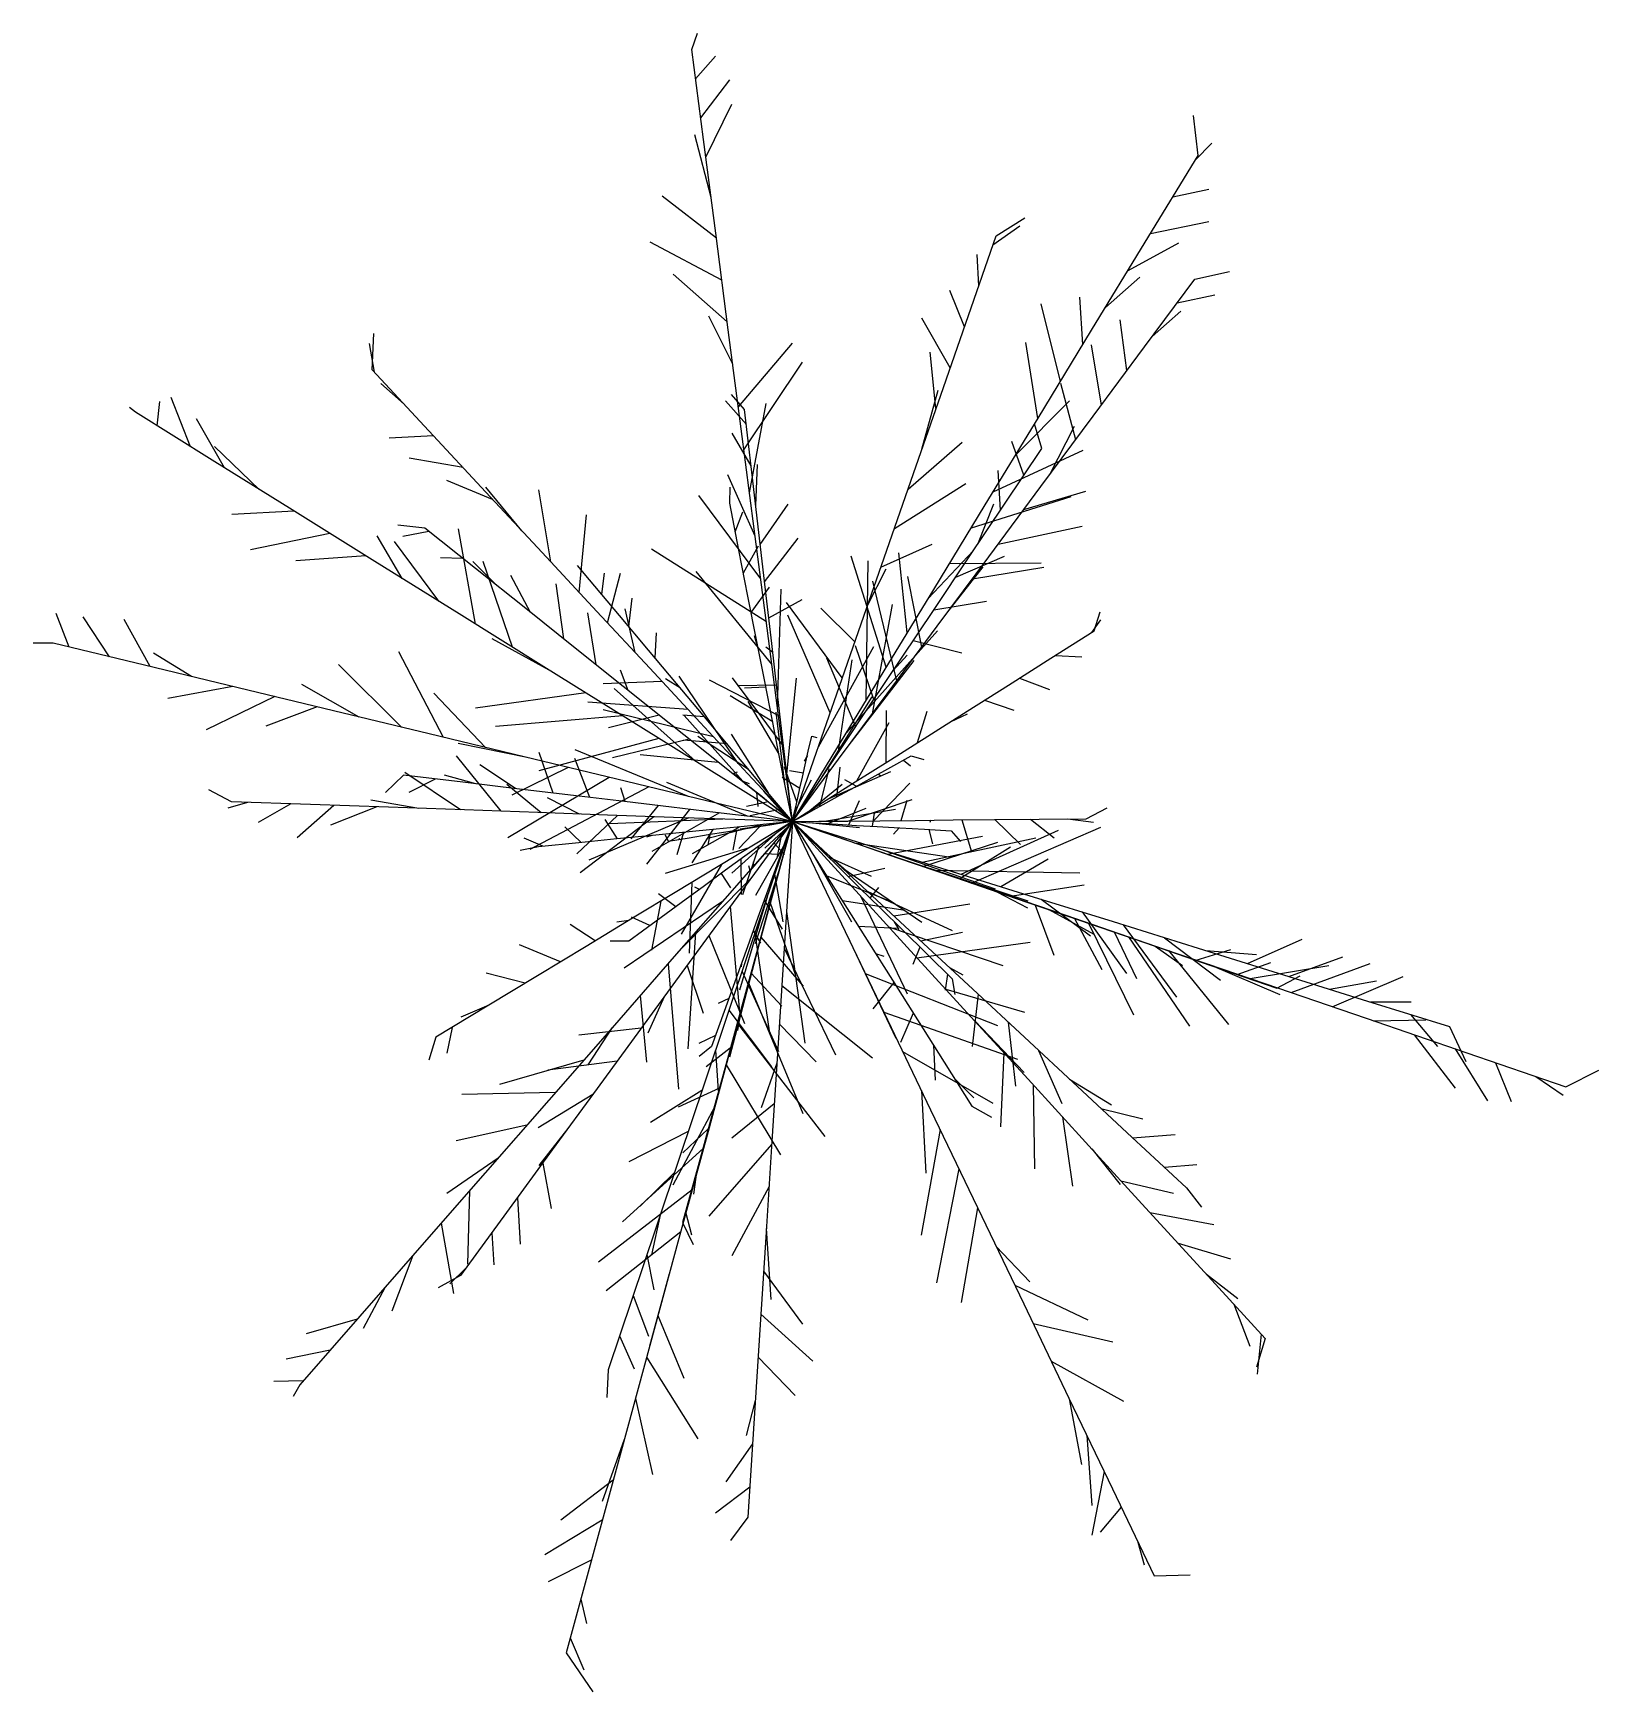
# Model space of a CAD drawing. Extents: x 7.703 to 8.435, y 6.241 to 7.016.
import ezdxf

# ---------------------------------------------------------------- set-up
doc = ezdxf.new("R2010")
doc.units = 0
doc.layers.get('0').update_dxf_attribs({"linetype": 'CONTINUOUS'})
doc.layers.add('ARBOLES', color=64, linetype='CONTINUOUS')

# ---------------------------------------------------------------- blocks, each defined once
blk = doc.blocks.new('*U2')
for p, q in [((-18.52, 142.09, 42.5), (-17.49, 145.11, 35.12)), ((-16.36, 125.56, 50.61), (-18.52, 142.09, 42.5)), ((-17.81, 136.69, 45.15), (-14.12, 140.89, 38.09)), ((-16.88, 129.56, 48.64), (-11.52, 136.55, 45.53)), ((-15.94, 122.29, 51.82), (-11.15, 132.02, 51.83)), ((74.72, 122.62, 82.61), (73.88, 129.94, 78.73)), ((-14.97, 114.84, 54.58), (-17.97, 126.39, 58.65)), ((-14.11, 108.3, 57), (-16.36, 125.56, 50.61)), ((64.97, 106.62, 85.62), (74.72, 122.62, 82.61)), ((74.18, 121.75, 82.77), (77.22, 124.89, 75.77)), ((70.07, 115, 84.04), (76.65, 116.41, 78.14)), ((-13.99, 107.37, 57.24), (-23.96, 115.11, 61.46)), ((37.51, 107.84, 125.83), (42.81, 111.13, 126.8)), ((65.96, 108.26, 85.31), (76.7, 110.47, 84.75)), ((-11.79, 90.48, 61.55), (-14.11, 108.3, 57)), ((32.41, 93.15, 126.49), (37.51, 107.84, 125.83)), ((36.93, 106.14, 125.91), (41.85, 109.63, 129.04)), ((-12.99, 99.68, 59.2), (-26.16, 106.66, 56.37)), ((34.3, 98.59, 126.25), (34.02, 104.4, 132.15)), ((55.1, 90.44, 86.56), (64.97, 106.62, 85.62)), ((61.81, 101.45, 85.92), (71.16, 106.5, 91.54)), ((-11.99, 91.99, 61.16), (-21.95, 100.77, 53.87)), ((74.08, 99.82, 95.19), (80.49, 101.22, 93.62)), ((31.67, 91.05, 126.34), (29.01, 97.74, 131.8)), ((57.66, 94.63, 86.32), (63.95, 100.18, 95.24)), ((64.83, 87.37, 99.6), (74.08, 99.82, 95.19)), ((49.35, 80.99, 85.88), (45.82, 95.32, 86.53)), ((53.5, 87.81, 86.37), (52.95, 96.54, 96.39)), ((70.84, 95.46, 96.73), (77.79, 96.93, 98.11)), ((-10.97, 84.16, 62.44), (-15.4, 93.03, 49.69)), ((29.05, 83.51, 125.78), (23.82, 92.68, 123.59)), ((27.31, 78.5, 125.42), (32.41, 93.15, 126.49)), ((61.59, 83, 100.54), (60.35, 92.33, 104.52)), ((66.26, 89.28, 98.92), (71.49, 93.96, 104.47)), ((-77.37, 83.16, 127.36), (-77.03, 89.83, 127.61)), ((-9.42, 72.28, 64.13), (-11.79, 90.48, 61.55)), ((45.25, 74.26, 85.39), (55.1, 90.44, 86.56)), ((-76.93, 82.69, 127.39), (-77.88, 87.99, 131.48)), ((-9.94, 76.31, 63.56), (0.01, 88.07, 52.34)), ((26.44, 76.01, 124.94), (25.35, 86.4, 119.6)), ((45.19, 74.17, 85.37), (42.96, 88.2, 78.52)), ((56.89, 76.67, 101.89), (55.05, 87.77, 101.04)), ((55.36, 74.61, 102.33), (64.83, 87.37, 99.6)), ((-66.91, 71.91, 128.3), (-77.37, 83.16, 127.36)), ((-8.92, 68.42, 64.25), (1.89, 84.54, 59.78)), ((-71.49, 76.84, 127.88), (-75.78, 80.66, 132.82)), ((23.86, 68.57, 123.5), (26.85, 79.4, 117.03)), ((52.16, 70.28, 102.66), (49.43, 80.66, 96.67)), ((-116.93, 72.83, 50.69), (-116.43, 77.33, 43.89)), ((-110.79, 69, 54.1), (-114.37, 78.03, 52.36)), ((-8.47, 73.06, 174.56), (-12.32, 77.43, 175.09)), ((-8.8, 75.83, 175.44), (-11.22, 78.61, 179.28)), ((-7.88, 60.49, 64.48), (-4.83, 76.93, 74.8)), ((22.28, 64.04, 122.63), (27.31, 78.5, 125.42)), ((41.09, 67.44, 84), (51.05, 77.42, 75.02)), ((-120.96, 75.34, 48.45), (-122.03, 76.2, 40.85)), ((-106.82, 66.53, 56.3), (-120.96, 75.34, 48.45)), ((-104.55, 65.12, 57.24), (-109.69, 74.15, 57.84)), ((-7.46, 64.29, 171.74), (-8.8, 75.83, 175.44)), ((35.52, 58.3, 82.13), (45.25, 74.26, 85.39)), ((45.77, 61.68, 103.3), (55.36, 74.61, 102.33)), ((-66.05, 71, 128.24), (-74.22, 70.59, 131.47)), ((-56.44, 60.66, 127.53), (-66.91, 71.91, 128.3)), ((-7.6, 65.49, 172.13), (-11.09, 71.47, 170.87)), ((-7.03, 53.91, 64.68), (-9.42, 72.28, 64.13)), ((45.9, 68.65, 168.48), (44.57, 73.2, 171.01)), ((47.4, 63.87, 103.14), (51.95, 72.75, 94.86)), ((-98.15, 61.13, 59.91), (-106.37, 69.06, 64.05)), ((21.3, 61.21, 121.74), (31.29, 69.81, 118.39)), ((36.99, 60.71, 82.62), (53.55, 68.37, 78.59)), ((39.06, 58.42, 165.53), (45.9, 68.65, 168.48)), ((42.64, 63.77, 167.07), (40.4, 69.94, 167.07)), ((-92.08, 57.35, 62.44), (-106.82, 66.53, 56.3)), ((-60.61, 65.15, 127.84), (-70.55, 66.88, 127.33)), ((-6.17, 53.2, 166.83), (-7.46, 64.29, 171.74)), ((-6.75, 58.17, 169.03), (-6.43, 65.74, 165.8)), ((38.34, 57.34, 165.07), (37.86, 64.6, 162.62)), ((-55.18, 59.31, 127.23), (-63.61, 62.77, 122.14)), ((-49.81, 53.53, 125.95), (-56.46, 61.53, 120.3)), ((-6.85, 52.56, 64.57), (-11.88, 63.81, 80.93)), ((-11.54, 58.6, 187.84), (-11.43, 61.55, 185.53)), ((17.38, 49.96, 118.19), (22.28, 64.04, 122.63)), ((18.78, 53.97, 119.45), (31.96, 62.21, 120.96)), ((36.18, 48.75, 102.48), (45.77, 61.68, 103.3)), ((-46.09, 49.54, 125.06), (-56.44, 60.66, 127.53)), ((-44.47, 47.79, 124.4), (-46.67, 61.05, 121.58)), ((-5.82, 44.65, 63.91), (-17.19, 60.03, 76.08)), ((-9.83, 49.93, 185.93), (-11.54, 58.6, 187.84)), ((-5.92, 51.01, 165.58), (-0.79, 58.42, 166.16)), ((26.04, 42.74, 76.84), (35.52, 58.3, 82.13)), ((32.44, 48.52, 161.28), (39.06, 58.42, 165.53)), ((32.96, 54.09, 80.7), (51.32, 59.85, 83.96)), ((34.15, 51.08, 162.38), (37.08, 58.5, 159.46)), ((42.64, 57.45, 103.04), (54, 60.82, 95.89)), ((-91.74, 57.14, 62.53), (-103.2, 56.53, 68.83)), ((-76.87, 47.88, 66.72), (-92.08, 57.35, 62.44)), ((-39.22, 42.15, 122.26), (-37.91, 56.45, 122.37)), ((-10.5, 53.32, 186.68), (-9.11, 56.98, 184.55)), ((-85.13, 53.03, 64.39), (-99.76, 49.99, 65.37)), ((-71.83, 44.74, 67.48), (-76.41, 52.61, 53.7)), ((-67.65, 54.01, 154.84), (-72.65, 54.55, 156.48)), ((-66.91, 53.42, 154.85), (-71.72, 52.48, 154.83)), ((-58.35, 46.58, 155), (-67.65, 54.01, 154.84)), ((-58.33, 36.33, 69.1), (-61.46, 53.88, 65.73)), ((-4.64, 35.59, 63.17), (-7.03, 53.91, 64.68)), ((-4.95, 42.67, 160.81), (-6.17, 53.2, 166.83)), ((-5.11, 44.1, 161.63), (1.09, 52.14, 163.39)), ((37.87, 51.04, 102.63), (53.33, 54.35, 101.3)), ((-78.53, 48.91, 66.25), (-91.42, 47.97, 59.18)), ((-65.09, 40.54, 68.48), (-73.27, 51.56, 57.48)), ((-35.99, 38.68, 120.95), (-46.09, 49.54, 125.06)), ((-4.79, 36.75, 63.26), (-25.91, 50.14, 62.03)), ((-8.17, 41.51, 183.07), (-9.83, 49.93, 185.93)), ((-9.01, 45.77, 184.52), (-6.26, 50.78, 184.78)), ((17.3, 28.39, 69.95), (10.84, 48.86, 78.52)), ((12.66, 36.4, 112.18), (17.38, 49.96, 118.19)), ((16.3, 46.85, 116.81), (25.76, 51.07, 128.74)), ((21.15, 34.71, 72.99), (19.63, 49.44, 92.39)), ((25, 41.03, 76.02), (33.34, 49.91, 95.19)), ((-61.36, 38.22, 69.04), (-76.87, 47.88, 66.72)), ((-60.65, 48.42, 154.96), (-64.79, 48.56, 150.68)), ((-54.42, 43.45, 154.51), (-58.85, 47.88, 149.94)), ((-49.09, 39.19, 153.84), (-58.35, 46.58, 155)), ((-51.54, 32.1, 69.23), (-56.93, 47.87, 81.89)), ((-37.33, 44.51, 190.23), (-39.54, 47.15, 188.61)), ((-3.77, 28.94, 61.86), (-17.69, 46.01, 52.79)), ((13.61, 22.34, 66.24), (13.96, 47.99, 67.93)), ((13.87, 39.88, 113.72), (17.24, 46.53, 128.52)), ((26.1, 39.04, 155.8), (32.44, 48.52, 161.28)), ((26.69, 35.97, 99.88), (36.18, 48.75, 102.48)), ((28.44, 38.33, 100.36), (35.11, 46.87, 114.68)), ((28.96, 47.53, 78.47), (45.82, 47.61, 92.06)), ((30.07, 44.97, 159.23), (39.06, 48.84, 156.99)), ((33.15, 44.67, 101.65), (46.29, 46.82, 111.02)), ((-48.21, 38.49, 153.6), (-51.85, 45.29, 149.12)), ((-42.1, 33.61, 151.95), (-43.48, 43.76, 151.63)), ((-31.82, 37.94, 188.45), (-37.33, 44.51, 190.23)), ((-35.08, 41.84, 189.5), (-34.57, 45.71, 188.45)), ((-34.04, 36.58, 119.81), (-31.64, 45.7, 132.65)), ((-7.57, 38.46, 181.65), (-4.2, 43.14, 185.63)), ((-2.76, 21.16, 60.33), (-2.05, 42.76, 46.98)), ((19.22, 25.9, 96.39), (14.79, 44.27, 102.74)), ((23.81, 32.09, 98.54), (21.27, 45.11, 111.87)), ((-30.1, 35.9, 187.58), (-29.51, 41.11, 188.8)), ((-6.58, 33.43, 179.32), (-8.17, 41.51, 183.07)), ((-3.8, 32.76, 153.79), (-4.95, 42.67, 160.81)), ((-4.35, 37.51, 157.16), (1.83, 40.88, 166.04)), ((9.2, 26.45, 106.44), (-1.05, 40.31, 113.6)), ((14.73, 19.84, 93.74), (18.46, 39.94, 85.31)), ((16.9, 27.74, 69.64), (26.04, 42.74, 76.84)), ((26.06, 38.98, 155.76), (35.75, 40.57, 160.74)), ((-133.12, 32.12, 74.17), (-135.55, 38.29, 70.1)), ((-125.7, 30.33, 76.55), (-130.59, 37.71, 73.67)), ((-118.25, 28.53, 78.82), (-123.01, 37.17, 81.95)), ((-45.73, 28.48, 69.34), (-61.36, 38.22, 69.04)), ((-39.99, 31.92, 151.37), (-49.09, 39.19, 153.84)), ((-36.1, 28.82, 149.74), (-37.67, 38.42, 155.91)), ((-26.25, 28.21, 115.27), (-35.99, 38.68, 120.95)), ((-26.46, 31.56, 185.75), (-31.82, 37.94, 188.45)), ((-28.97, 31.14, 116.85), (-30.75, 39.13, 131.92)), ((6.97, 20.03, 102.24), (-0.85, 38.02, 102.07)), ((11.51, 33.08, 110.26), (5.24, 39.25, 126.69)), ((20.1, 30.06, 149.2), (26.1, 39.04, 155.8)), ((55.15, 34.82, 179.91), (56.8, 37.13, 177.16)), ((55.59, 35.09, 179.97), (56.69, 38.58, 178.47)), ((-44.76, 27.88, 69.23), (-55.25, 33.61, 85.38)), ((-25.26, 30.12, 184.91), (-25.04, 34.74, 189.25)), ((-6.19, 31.42, 178.12), (-6.95, 34.18, 185.85)), ((-2.29, 17.55, 59.62), (-4.64, 35.59, 63.17)), ((8.18, 23.5, 104.74), (12.66, 36.4, 112.18)), ((9.94, 16.32, 62.46), (26.71, 35.11, 54.7)), ((17.44, 23.5, 95.55), (26.69, 35.97, 99.88)), ((47.61, 30.06, 178.9), (55.59, 35.09, 179.97)), ((-136.1, 32.84, 73.21), (-139.77, 32.86, 67.08)), ((-119.29, 28.78, 78.61), (-136.1, 32.84, 73.21)), ((-110.62, 26.69, 80.37), (-117.63, 31.02, 87.69)), ((-64.22, 15.5, 82.89), (-72.42, 31.22, 85.06)), ((-31.15, 24.87, 147.66), (-39.99, 31.92, 151.37)), ((-21.32, 25.43, 182.18), (-26.46, 31.56, 185.75)), ((-5.07, 25.77, 174.76), (-6.58, 33.43, 179.32)), ((-3.61, 31.13, 152.41), (-4.88, 32.12, 165.07)), ((-2.73, 23.52, 145.9), (-3.8, 32.76, 153.79)), ((4.79, 13.78, 97.74), (14.97, 32.23, 92.05)), ((15.02, 22.46, 142.35), (11.6, 32.35, 153)), ((18.57, 27.78, 147.15), (21.13, 30.64, 159.35)), ((22.27, 33.31, 151.59), (31.22, 31.06, 160.17)), ((48.42, 30.57, 179.01), (53.27, 30.31, 176.69)), ((-102.01, 24.62, 82.13), (-119.29, 28.78, 78.61)), ((-71.97, 17.37, 83.39), (-83.54, 28.88, 76.81)), ((-30.17, 18.79, 67.58), (-45.73, 28.48, 69.34)), ((-30.2, 24.11, 147.11), (-31.67, 27.87, 158.39)), ((-16.96, 18.23, 108.14), (-26.25, 28.21, 115.27)), ((11.67, 17.46, 137.08), (6.35, 30.08, 144.57)), ((8.2, 13.46, 60.67), (16.9, 27.74, 69.64)), ((8.43, 12.61, 131.61), (10.99, 29.74, 130.33)), ((10.3, 13.88, 90.78), (22.42, 29.62, 79.2)), ((14.47, 21.65, 141.61), (20.1, 30.06, 149.2)), ((39.79, 25.12, 176.81), (47.61, 30.06, 178.9)), ((-102.99, 24.85, 81.93), (-114.97, 22.66, 85.51)), ((-84.46, 20.38, 83.7), (-102.01, 24.62, 82.13)), ((-79.75, 19.24, 83.58), (-90.31, 25.23, 72.26)), ((-24.02, 25.81, 113.55), (-34.85, 25.37, 127.84)), ((-17.92, 11.16, 64.57), (-32.78, 24.51, 48.08)), ((-22.67, 18.1, 142.77), (-31.15, 24.87, 147.66)), ((-20.6, 24.57, 181.54), (-23.38, 26.28, 188.22)), ((-16.44, 19.6, 177.82), (-21.32, 25.43, 182.18)), ((-9.95, 10.69, 101.39), (-20.84, 26.77, 96.35)), ((-2.25, 19.36, 141.68), (-15.28, 26.01, 145.93)), ((-1.61, 13.86, 135.91), (-11.01, 26.45, 137.79)), ((-2.91, 25.08, 147.23), (-10.13, 24.99, 158.12)), ((-4.87, 24.71, 173.98), (-8.79, 24.54, 182.75)), ((-3.66, 18.57, 169.47), (-5.07, 25.77, 174.76)), ((-1.01, 8.72, 129.81), (0.74, 26.42, 133.36)), ((32.2, 20.33, 173.72), (39.79, 25.12, 176.81)), ((41.81, 26.4, 177.35), (47.37, 24.31, 179.25)), ((-95.26, 22.99, 82.73), (-107.94, 16.89, 81.72)), ((-56.52, 13.64, 81.81), (-66.01, 23.66, 96.57)), ((-38, 23.67, 68.47), (-58.34, 20.87, 79.28)), ((-19.19, 20.62, 109.85), (-37.63, 22, 116.2)), ((-3.62, 18.36, 169.28), (-11.43, 23.17, 174.75)), ((-2.45, 12.43, 164.04), (-8.16, 22.08, 164.76)), ((-1.74, 14.99, 137.25), (-2.73, 23.52, 145.9)), ((3.95, 11.34, 95.99), (8.18, 23.5, 104.74)), ((5.38, 8.05, 125.79), (14.69, 22.98, 128.28)), ((8.51, 11.47, 89.59), (17.44, 23.5, 95.55)), ((9.24, 13.82, 133.15), (14.47, 21.65, 141.61)), ((35.35, 22.32, 175), (40.8, 20.49, 179.75)), ((-87.51, 21.12, 83.43), (-96.95, 17.55, 71.93)), ((-66.85, 16.13, 83.26), (-84.46, 20.38, 83.7)), ((-31.24, 19.46, 67.7), (-54.68, 17.48, 68.44)), ((-14.5, 15.59, 105.77), (-34.81, 20.55, 106.19)), ((-24.5, 19.56, 143.83), (-33.87, 17.27, 152.32)), ((-14.86, 9.26, 63.81), (-30.17, 18.79, 67.58)), ((-16.16, 19.28, 177.51), (-20.14, 19.58, 185.19)), ((-8.56, 6.83, 131.26), (-19.91, 19.54, 127.62)), ((-11.85, 14.13, 172.74), (-16.44, 19.6, 177.82)), ((-2.34, 11.87, 163.54), (-3.66, 18.57, 169.47)), ((-1.36, 6.92, 158.35), (-2.96, 20.11, 159.99)), ((17.3, 10.92, 164.21), (17.31, 20.42, 169.4)), ((23.06, 14.56, 168.39), (24.82, 20.29, 176.4)), ((24.93, 15.74, 169.7), (32.2, 20.33, 173.72)), ((29.09, 18.37, 172), (32.22, 19.83, 180.42)), ((-49.4, 11.92, 80.81), (-66.85, 16.13, 83.26)), ((-24.57, 15.3, 66.21), (-46.67, 9.34, 58.39)), ((-14.61, 11.67, 136.81), (-22.67, 18.1, 142.77)), ((-8.06, 9.61, 167.69), (-17.41, 15.64, 169.18)), ((-8.19, 8.81, 99.7), (-16.96, 18.23, 108.14)), ((-4.42, 5.27, 162.05), (-11.18, 16.07, 162.65)), ((0, 0, 54.11), (-2.29, 17.55, 59.62)), ((2.94, 12.93, 220.52), (3.58, 15.71, 225.59)), ((3.58, 15.71, 225.59), (4.48, 15.5, 227.75)), ((11.85, 7.48, 159.47), (17.83, 18.23, 160.04)), ((18.04, 11.39, 164.85), (24.93, 15.74, 169.7)), ((-48.82, 11.78, 80.66), (-61.55, 14.39, 96.79)), ((-44.03, 5.24, 168.38), (-46.62, 12.73, 173.03)), ((-19.1, 4.61, 71.38), (-40, 13.18, 64.15)), ((-18.99, 15.16, 140.05), (-33.13, 11.73, 143.22)), ((-13.64, 10.89, 135.92), (-28.01, 12.26, 138.44)), ((-11.97, 14.28, 172.88), (-20.04, 14.96, 179.03)), ((-7.58, 9.03, 167.05), (-11.85, 14.13, 172.74)), ((-0.83, 7.15, 127.95), (-1.74, 14.99, 137.25)), ((0, 0, 50.11), (8.2, 13.46, 60.67)), ((2.37, 10.43, 215.29), (2.94, 12.93, 220.52)), ((4.42, 6.61, 123.95), (9.24, 13.82, 133.15)), ((-53.63, 1.89, 130.7), (-61.84, 12.08, 134.71)), ((-50.99, 6.07, 172.23), (-57.52, 10.43, 171.7)), ((-41.28, 9.96, 78.71), (-51.66, 4.86, 97.24)), ((-32.32, 7.8, 76.4), (-49.4, 11.92, 80.81)), ((-37.3, 4.44, 164.15), (-40.06, 11.61, 171.23)), ((0, 0, 58.11), (-14.86, 9.26, 63.81)), ((-7.05, 5.63, 129.88), (-14.61, 11.67, 136.81)), ((-1.12, 5.68, 157.06), (-2.34, 11.87, 163.54)), ((0.83, 3.66, 196.61), (-1.44, 9.99, 199.37)), ((2.03, 8.9, 211.67), (-0.52, 9.32, 215.6)), ((0, 0, 82.11), (8.51, 11.47, 89.59)), ((0, 0, 86.11), (3.95, 11.34, 95.99)), ((1.86, 8.18, 209.95), (2.37, 10.43, 215.29)), ((2.77, 12.17, 218.93), (2.2, 11.13, 222.5)), ((5.03, 2.78, 192.47), (6.78, 9.71, 195.76)), ((6.76, 4.27, 154.21), (18.11, 9.24, 151.41)), ((8.18, 4.51, 199.61), (8.8, 10.03, 202.44)), ((11.57, 7.31, 159.23), (18.04, 11.39, 164.85)), ((14.72, 8.12, 211.33), (18.14, 10.01, 216.18)), ((18.14, 10.01, 216.18), (21.88, 12.07, 220.73)), ((20.45, 11.29, 219), (21.76, 10.28, 221.68)), ((21.88, 12.07, 220.73), (24.22, 11.43, 221.75)), ((-71.57, 8.52, 179.94), (-74.9, 5.36, 180.45)), ((-60.68, 7.22, 176.49), (-71.57, 8.52, 179.94)), ((-61.08, 2.15, 133.59), (-71.36, 9, 131.34)), ((-65.75, 7.82, 178.1), (-70.59, 5.37, 177.4)), ((-58.27, 6.93, 175.43), (-64.03, 8.52, 172.09)), ((-50.22, 5.98, 171.89), (-60.68, 7.22, 176.49)), ((-46.23, 1.63, 127.66), (-52.57, 6.82, 139.19)), ((-33.74, 8.14, 76.77), (-52.39, -3, 82.48)), ((-26.4, 6.37, 74.15), (-48.34, -5.14, 69.38)), ((-15.8, 3.81, 70.12), (-32.32, 7.8, 76.4)), ((-30.8, 3.67, 159.55), (-31.55, 6.18, 170.15)), ((-8.24, 0.98, 137.12), (-23.11, 7.17, 135.84)), ((-10.88, 8.84, 227), (-10.11, 9.14, 229.15)), ((-8.95, 7.27, 222.18), (-10.88, 8.84, 227)), ((-9.14, 7.43, 222.66), (-7.98, 6.98, 225.57)), ((-7.21, 5.86, 217.24), (-8.95, 7.27, 222.18)), ((0, 0, 90.11), (-8.19, 8.81, 99.7)), ((-3.63, 4.32, 160.81), (-7.58, 9.03, 167.05)), ((1.38, 6.06, 204.22), (-1.86, 8.11, 208.33)), ((0, 0, 118.11), (-0.83, 7.15, 127.95)), ((0, 0, 114.11), (4.42, 6.61, 123.95)), ((0.36, 1.58, 188.9), (3.55, 7.67, 194.29)), ((0.99, 4.35, 198.99), (1.4, 6.16, 204.51)), ((1.4, 6.16, 204.51), (1.86, 8.18, 209.95)), ((2.26, 1.25, 185.12), (9.17, 6.89, 187.53)), ((5.55, 3.51, 152.95), (11.57, 7.31, 159.23)), ((8.77, 4.84, 200.89), (11.6, 6.4, 206.22)), ((11.76, 6.49, 206.48), (9.65, 7.67, 211.02)), ((11.6, 6.4, 206.22), (14.72, 8.12, 211.33)), ((14.94, 0.15, 165.72), (21.65, 7.09, 171.44)), ((15.87, 8.75, 212.96), (16.28, 8.39, 217.23)), ((-103.24, 3.64, 140.44), (-107.42, 5.87, 144.61)), ((-100.33, 3.53, 140.29), (-103.92, 2.48, 145.84)), ((-88.72, 3.13, 139.69), (-103.24, 3.64, 140.44)), ((-92.35, 3.25, 139.87), (-98.35, -0.18, 144.3)), ((-74.38, 2.62, 137.32), (-88.72, 3.13, 139.69)), ((-68.77, 2.42, 135.75), (-77.6, 3.96, 129.09)), ((-40.28, 4.79, 166.25), (-50.22, 5.98, 171.89)), ((-39.16, 1.38, 123.94), (-45.09, 4.36, 138.13)), ((-30.93, 3.68, 159.66), (-40.28, 4.79, 166.25)), ((-22.22, 2.64, 152.25), (-30.93, 3.68, 159.66)), ((0, 0, 62.11), (-15.8, 3.81, 70.12)), ((-4.46, 3.63, 207.85), (-8.45, 2.78, 211.78)), ((-5.65, 4.59, 212.2), (-7.21, 5.86, 217.24)), ((0, 0, 122.11), (-7.05, 5.63, 129.88)), ((-6.63, 5.39, 215.35), (-6.33, 2.79, 218.77)), ((-4.26, 3.46, 207.09), (-5.65, 4.59, 212.2)), ((-1.09, 0.88, 192.46), (-5.32, 5.58, 196.7)), ((-3, 2.44, 201.91), (-4.26, 3.46, 207.09)), ((0, 0, 154.11), (-3.63, 4.32, 160.81)), ((0, 0, 150.11), (-1.12, 5.68, 157.06)), ((0, 0, 146.11), (5.55, 3.51, 152.95)), ((0.62, 2.73, 193.41), (0.99, 4.35, 198.99)), ((3.92, 2.16, 189.73), (6.22, 3.43, 195.38)), ((6.22, 3.43, 195.38), (8.77, 4.84, 200.89)), ((10.22, 0.1, 159.27), (22.04, 4.06, 161.82)), ((10.41, -0.61, 195.74), (12.35, 3.89, 200.52)), ((20.01, 0.2, 171.91), (21.11, 3.92, 181.37)), ((-84.41, 2.97, 138.98), (-91.19, -2.99, 138.91)), ((-76.53, 2.7, 137.68), (-85.03, -0.68, 134.42)), ((-60.38, 2.13, 133.4), (-74.38, 2.62, 137.32)), ((-46.88, 1.65, 128), (-60.38, 2.13, 133.4)), ((-34.01, 1.2, 121.24), (-46.88, 1.65, 128)), ((-32.19, 1.13, 120.04), (-39.7, -5.94, 134.24)), ((-25.51, 0.9, 115.64), (-39.09, -9.44, 121.48)), ((-19.03, 0.67, 110.96), (-37.49, -7.11, 114.24)), ((-32.17, -3.19, 195.77), (-34.47, 0.39, 199.77)), ((-21.87, 0.77, 113.24), (-34.01, 1.2, 121.24)), ((-12.79, 0.45, 105.97), (-33.58, -0.4, 99.77)), ((-24.73, 2.94, 154.39), (-29.76, -3.19, 163.7)), ((-18.93, 2.25, 148.93), (-26.88, -7.83, 155.35)), ((-13.39, 1.59, 143.2), (-25.9, -5.5, 144.88)), ((-14.16, 1.68, 144.11), (-22.22, 2.64, 152.25)), ((-10.52, 0.37, 104.15), (-21.87, 0.77, 113.24)), ((-6.76, 0.8, 135.37), (-14.16, 1.68, 144.11)), ((0, 0, 66.11), (-10.65, -12.17, 73.54)), ((0, 0, 94.11), (-10.52, 0.37, 104.15)), ((-2.64, 2.15, 200.21), (-7.79, 1.04, 203.72)), ((0, 0, 126.11), (-6.76, 0.8, 135.37)), ((0, 0, 130.11), (-6.54, -3.96, 138.16)), ((0, 0, 98.11), (-6.3, -8.62, 107.73)), ((0, 0, 38.11), (-5.02, -18.43, 45.44)), ((0, 0, 158.11), (-4.23, -0.42, 165.31)), ((0, 0, 102.11), (-3.8, -11.3, 109.3)), ((-1.89, 1.53, 196.68), (-3, 2.44, 201.91)), ((0, 0, 162.11), (-2.61, -1.91, 169.39)), ((0, 0, 134.11), (-2.04, -7.45, 141.78)), ((0, 0, 190.11), (-1.97, -0.31, 194.79)), ((-0.89, 0.72, 191.41), (-1.89, 1.53, 196.68)), ((0, 0, 166.11), (-1.37, -3.82, 172.29)), ((0, 0, 186.11), (-0.89, 0.72, 191.41)), ((0, 0, 70.11), (-0.88, -13.65, 80.67)), ((0, 0, 190.53), (-0.63, -0.73, 195.5)), ((0, 0, 182.11), (0.29, 1.29, 187.78)), ((0, 0, 178.11), (1.85, 1.02, 183.97)), ((0, 0, 142.11), (4.85, 0.05, 150.83)), ((0, 0), (0, 0, 190.53)), ((0, 0, 42.11), (8.31, -17.32, 47.55)), ((0, 0, 46.11), (15.94, -5.46, 56.32)), ((0, 0, 74.11), (10.37, -11.33, 80.51)), ((0, 0, 78.11), (13.88, -4.33, 85.78)), ((0, 0, 106.11), (7.49, -6.96, 115.32)), ((0, 0, 110.11), (9.34, -3.21, 118.41)), ((0, 0, 138.11), (3.06, -4.85, 146.75)), ((0, 0, 170.11), (2.67, -2.63, 176.31)), ((0, 0, 174.11), (2.51, -0.15, 180.33)), ((0.29, 1.29, 187.78), (0.62, 2.73, 193.41)), ((1.85, 1.02, 183.97), (3.92, 2.16, 189.73)), ((4.85, 0.05, 150.83), (10.21, 0.1, 159.26)), ((5.92, 0.06, 152.52), (18.98, 2.29, 157.29)), ((6.51, -0.38, 188.76), (13.59, 2.49, 192.74)), ((10.21, 0.1, 159.26), (16.11, 0.16, 167.31)), ((14.78, -0.87, 202.43), (15.12, 1.55, 208.18)), ((16.11, 0.16, 167.31), (22.58, 0.22, 174.92)), ((22.58, 0.22, 174.92), (29.62, 0.29, 182)), ((25.43, 0.25, 177.79), (25.31, -0.18, 186.75)), ((29.62, 0.29, 182), (37.24, 0.37, 188.46)), ((31.19, 0.31, 183.33), (32.98, -5.57, 188.64)), ((37.24, 0.37, 188.46), (45.41, 0.45, 194.19)), ((37.29, 0.37, 188.5), (42.01, -4.25, 190.12)), ((43.84, 0.43, 193.09), (48.21, -3.01, 193.4)), ((45.41, 0.45, 194.19), (54.1, 0.53, 199.11)), ((50.7, 0.5, 197.19), (55.43, -0.11, 196.3)), ((54.1, 0.53, 199.11), (57.95, 2.53, 199.41)), ((-45.94, -4.56, 203.76), (-49.36, -3.03, 203.89)), ((-38.87, -3.86, 200.09), (-41.87, -0.96, 202.21)), ((-25.73, -2.55, 190.72), (-32.29, -3.21, 195.86)), ((-25.89, -2.57, 190.84), (-26.83, -2.85, 197.87)), ((-19.64, -1.95, 185.01), (-25.73, -2.55, 190.72)), ((-22.82, -3.65, 223.12), (-23.37, -2.53, 224.97)), ((-19, -3.04, 219.8), (-22.82, -3.65, 223.12)), ((-20.06, -1.99, 185.4), (-21.24, -6.15, 192.36)), ((-20.84, -3.33, 221.39), (-20.77, -3.03, 223.84)), ((-14.03, -1.39, 178.83), (-19.64, -1.95, 185.01)), ((-15.47, -2.47, 216.17), (-19, -3.04, 219.8)), ((-14.66, -1.46, 179.52), (-18.48, -7.62, 185.97)), ((-9.7, -0.96, 173.27), (-18.43, -5.96, 173.95)), ((-5.17, -0.51, 166.7), (-15.8, -3.21, 167.21)), ((-15.18, -2.43, 215.82), (-15.57, -4.31, 219.18)), ((-12.23, -1.96, 212.28), (-15.47, -2.47, 216.17)), ((-8.9, -0.88, 172.24), (-14.03, -1.39, 178.83)), ((-9.27, -1.48, 208.15), (-12.23, -1.96, 212.28)), ((-3.19, -2.33, 170.82), (-11.15, -9.5, 175.43)), ((-10.28, -1.64, 209.56), (-10.95, -5.24, 212.79)), ((-6.03, -0.96, 202.82), (-9.86, -4.94, 204.13)), ((-2.4, -0.38, 195.71), (-9.63, -1.43, 197.68)), ((-6.58, -1.05, 203.85), (-9.27, -1.48, 208.15)), ((-4.23, -0.42, 165.31), (-8.9, -0.88, 172.24)), ((-4.16, -0.66, 199.38), (-6.58, -1.05, 203.85)), ((-2.61, -1.91, 169.39), (-5.51, -4.03, 176.51)), ((-0.78, -0.9, 196.49), (-5.09, -4.92, 200.4)), ((-1.97, -0.31, 194.79), (-4.16, -0.66, 199.38)), ((-2.14, -2.48, 205.36), (-3.04, -3.51, 210.24)), ((-1.97, -2.27, 204.28), (-2.88, -6.76, 208.37)), ((-1.34, -1.55, 200.44), (-2.14, -2.48, 205.36)), ((-0.63, -0.73, 195.5), (-1.34, -1.55, 200.44)), ((2.51, -0.15, 180.33), (5.3, -0.31, 186.43)), ((2.67, -2.63, 176.31), (5.62, -5.53, 182.27)), ((3.07, -0.18, 181.55), (12.36, -1.1, 184.69)), ((5.3, -0.31, 186.43), (8.4, -0.49, 192.38)), ((8.4, -0.49, 192.38), (11.83, -0.7, 198.14)), ((11.83, -0.7, 198.14), (15.62, -0.92, 203.67)), ((15.62, -0.92, 203.67), (19.78, -1.16, 208.93)), ((17.56, -6.03, 124.45), (35, -2.71, 120.83)), ((19.65, -1.15, 208.76), (18.64, -2.34, 213.21)), ((19.78, -1.16, 208.93), (24.33, -1.43, 213.86)), ((23.88, -7.45, 90), (44.8, -2.97, 83.28)), ((24.33, -1.43, 213.86), (29.26, -1.72, 218.4)), ((25.12, -1.48, 214.59), (25.83, -4.11, 217.04)), ((29.26, -1.72, 218.4), (30.97, -3.68, 219.19)), ((31.06, -9.69, 92.7), (49.01, -1.56, 96.38)), ((32.97, -11.31, 64.87), (56.78, -1.06, 67.56)), ((-46.73, -4.64, 204.16), (-50.14, -5.34, 203.18)), ((-39.31, -3.9, 200.37), (-46.73, -4.64, 204.16)), ((-32.29, -3.21, 195.86), (-39.31, -3.9, 200.37)), ((-7.96, -4.82, 139.64), (-23.44, -9.55, 137.73)), ((-6.54, -3.96, 138.16), (-13.64, -8.25, 145.55)), ((-6.17, -4.51, 177.92), (-9.18, -13.48, 181.4)), ((-5.51, -4.03, 176.51), (-8.73, -6.38, 183.42)), ((-1.67, -4.66, 173.46), (-6.78, -13.6, 175.01)), ((-5.15, -5.96, 219.83), (-6.4, -7.4, 224.52)), ((-4.04, -4.67, 215.06), (-5.15, -5.96, 219.83)), ((-5.08, -5.88, 219.54), (-2.59, -6, 222.38)), ((-3.04, -3.51, 210.24), (-4.04, -4.67, 215.06)), ((-3.39, -3.93, 211.97), (-1.42, -6.07, 215.66)), ((-1.37, -3.82, 172.29), (-2.88, -8.03, 178.18)), ((3.06, -4.85, 146.75), (6.42, -10.18, 154.98)), ((3.26, -3.21, 177.5), (9.99, -9.07, 180.5)), ((3.73, -5.91, 148.4), (10.86, -18.48, 148.5)), ((5.62, -5.53, 182.27), (8.86, -8.72, 187.93)), ((9.34, -3.21, 118.41), (19.37, -6.65, 125.78)), ((11.35, -3.9, 119.88), (29.22, -6.58, 117.9)), ((13.88, -4.33, 85.78), (28.45, -8.87, 91.92)), ((15.94, -5.46, 56.32), (32.76, -11.23, 64.79)), ((16.8, -5.24, 87.01), (37.32, -12.41, 80.5)), ((24.05, -8.26, 128.55), (37.8, -3.81, 133)), ((30.68, -10.54, 132.39), (40.15, -4.67, 142.88)), ((-13.64, -8.25, 145.55), (-21.26, -12.86, 152.17)), ((-13.07, -7.91, 144.96), (-20.47, -20.71, 148.38)), ((-12.28, -8.97, 190.07), (-16.18, -11.83, 196.4)), ((-6.3, -8.62, 107.73), (-13.08, -17.9, 116.36)), ((-8.73, -6.38, 183.42), (-12.28, -8.97, 190.07)), ((-9.46, -6.91, 184.79), (-9.44, -13.45, 189.92)), ((-7.79, -9.01, 229.12), (-8.02, -8.18, 231)), ((-6.4, -7.4, 224.52), (-7.79, -9.01, 229.12)), ((-7.12, -8.23, 226.91), (-7.13, -7.4, 229.31)), ((-2.48, -9.06, 143.18), (-6.86, -22.53, 142.94)), ((-2.88, -8.03, 178.18), (-4.54, -12.63, 183.73)), ((-2.04, -7.45, 141.78), (-4.25, -15.51, 148.78)), ((6.6, -6.5, 183.98), (14.51, -10.08, 183.92)), ((7.49, -6.96, 115.32), (15.54, -14.44, 123.6)), ((8.86, -8.72, 187.93), (12.39, -12.19, 193.22)), ((9.1, -8.45, 116.98), (23.81, -18.51, 112.29)), ((10.29, -10.13, 190.08), (17.01, -8.57, 193.08)), ((19.3, -6.62, 58.01), (43.33, -14.57, 51.11)), ((19.37, -6.65, 125.78), (30.02, -10.31, 132.08)), ((26.13, -8.96, 61.46), (52.93, -9.44, 55.72)), ((28.45, -8.87, 91.92), (43.56, -13.59, 96.4)), ((38.41, -11.98, 94.87), (47.07, -6.84, 111.51)), ((-10.65, -12.17, 73.54), (-21.75, -24.86, 79.23)), ((-7.66, -10.48, 109.45), (-21.17, -24.12, 103.8)), ((-16.18, -11.83, 196.4), (-20.46, -14.95, 202.37)), ((-18.52, -11.21, 149.79), (-19, -24.25, 153.71)), ((-17.1, -12.49, 197.68), (-17.93, -12.09, 203.99)), ((-13.1, -9.57, 191.4), (-11.39, -12.21, 198.44)), ((-3.8, -11.3, 109.3), (-7.81, -23.24, 115.26)), ((-3.35, -9.32, 179.74), (-1.77, -18.47, 181.04)), ((6.32, -10.02, 154.75), (17.87, -14.57, 156.6)), ((6.42, -10.18, 154.98), (10.1, -16.01, 162.73)), ((10.37, -11.33, 80.51), (21.13, -23.1, 85.24)), ((12.39, -12.19, 193.22), (16.22, -15.96, 198.09)), ((14.34, -14.11, 195.7), (15.94, -12.14, 201.72)), ((30.02, -10.31, 132.08), (41.22, -14.16, 137.21)), ((32.76, -11.23, 64.79), (50.33, -17.26, 71.36)), ((40.11, -13.75, 67.54), (53.7, -11.62, 85.8)), ((-12.87, -14.71, 74.68), (-30.95, -26.96, 62.76)), ((-21.26, -12.86, 152.17), (-29.4, -17.78, 157.91)), ((-24.2, -14.64, 154.24), (-25.93, -23.69, 162.25)), ((-20.46, -14.95, 202.37), (-25.1, -18.34, 207.89)), ((-21.46, -15.69, 203.57), (-24.62, -13.29, 207.57)), ((-4.6, -13.69, 110.49), (-9.71, -31.02, 105.86)), ((-4.54, -12.63, 183.73), (-6.33, -17.63, 188.87)), ((-5.19, -14.45, 185.6), (-1.85, -19.82, 191.16)), ((-4.1, -14.98, 148.32), (0.49, -28.07, 150.78)), ((-0.88, -13.65, 80.67), (-1.81, -28.23, 89.9)), ((9.15, -14.51, 160.74), (20.76, -16.28, 165.75)), ((12.52, -13.69, 81.45), (21.11, -31.71, 67.7)), ((13.78, -12.8, 121.79), (29.43, -20.08, 123.04)), ((15.54, -14.44, 123.6), (24.14, -22.43, 130.8)), ((18.66, -17.34, 126.21), (32.66, -15.15, 134.92)), ((37.63, -12.93, 135.57), (43.3, -15.86, 147.92)), ((41.22, -14.16, 137.21), (52.87, -18.17, 141.05)), ((43.56, -13.59, 96.4), (59.05, -18.42, 99.11)), ((45.82, -14.29, 96.79), (54.86, -21.04, 111.7)), ((-29.4, -17.78, 157.91), (-37.98, -22.98, 162.67)), ((-30.1, -18.21, 158.3), (-32.3, -18.49, 168.5)), ((-26.21, -19.15, 208.99), (-29.6, -17.61, 210.83)), ((-13.08, -17.9, 116.36), (-20.32, -27.79, 123.87)), ((-11.43, -15.64, 114.26), (-9.72, -35.08, 117.53)), ((-6.33, -17.63, 188.87), (-8.27, -23.03, 193.54)), ((-4.25, -15.51, 148.78), (-6.62, -24.15, 154.97)), ((-1.06, -16.57, 82.52), (2.29, -40.8, 78.39)), ((8.31, -17.32, 47.55), (16.83, -35.07, 50.86)), ((10.1, -16.01, 162.73), (14.09, -22.34, 169.9)), ((16.22, -15.96, 198.09), (20.35, -20.02, 202.46)), ((44.7, -15.36, 138.36), (48.13, -24.6, 147.05)), ((47.24, -16.2, 70.2), (55.53, -20.74, 90.26)), ((50.33, -17.26, 71.36), (68.47, -23.48, 75.87)), ((51.93, -17.84, 140.74), (57, -27.21, 142.34)), ((52.87, -18.17, 141.05), (64.85, -22.29, 143.52)), ((53.35, -16.64, 98.11), (61.54, -27.96, 106.91)), ((-36.28, -21.95, 161.73), (-40.93, -18.95, 169.28)), ((-25.1, -18.34, 207.89), (-30.11, -22, 212.89)), ((-17.86, -20.41, 77.23), (-19.25, -41.82, 69.74)), ((-15.35, -20.99, 118.71), (-8.81, -37.16, 125.58)), ((-5.02, -18.43, 45.44), (-10.21, -37.52, 50.68)), ((-7.19, -20.04, 190.95), (-5.85, -22.4, 197.05)), ((-6.91, -20.54, 113.91), (-4.23, -38.95, 108.84)), ((-5.83, -21.29, 152.92), (1.98, -30.31, 158.49)), ((10.01, -20.87, 48.22), (19.06, -39.88, 31.18)), ((12.15, -19.27, 166.42), (19.27, -19.64, 174.88)), ((17.7, -19.35, 83.73), (38.76, -26.52, 78.11)), ((18.75, -18.45, 200.77), (19.63, -19.89, 206.19)), ((20.35, -20.02, 202.46), (24.75, -24.35, 206.27)), ((23.66, -21.98, 130.39), (31.3, -20.33, 143.97)), ((54.51, -18.69, 72.4), (62.81, -35.57, 82.3)), ((59.05, -18.42, 99.11), (74.72, -23.31, 100)), ((59.33, -20.39, 142.38), (63.36, -28.87, 140.35)), ((60.9, -19, 99.21), (70.7, -32.31, 101.36)), ((61.88, -21.22, 74.23), (73.12, -37.64, 77.77)), ((-42.66, -25.81, 164.6), (-50.26, -22.72, 167.87)), ((-37.98, -22.98, 162.67), (-46.95, -28.4, 166.36)), ((-30.11, -22, 212.89), (-33.55, -22.02, 213.32)), ((-7.81, -23.24, 115.26), (-12, -35.69, 119.86)), ((-6.06, -22.25, 46.49), (-11.55, -43.36, 30.35)), ((-8.27, -23.03, 193.54), (-10.35, -28.82, 197.65)), ((-6.62, -24.15, 154.97), (-9.13, -33.33, 160.28)), ((-1.49, -23.32, 86.79), (7.92, -42.93, 87.92)), ((14.09, -22.34, 169.9), (18.41, -29.18, 176.4)), ((15.33, -24.3, 171.76), (16.87, -24.79, 182.04)), ((21.13, -23.1, 85.24), (32.18, -35.18, 88.2)), ((23.49, -23.12, 205.18), (22.19, -26.3, 207.76)), ((22.92, -25.06, 85.72), (43.77, -22.17, 91.85)), ((24.14, -22.43, 130.8), (33.22, -30.86, 136.78)), ((24.75, -24.35, 206.27), (29.4, -28.93, 209.44)), ((64.85, -22.29, 143.52), (77.02, -26.47, 144.58)), ((66.78, -22.95, 143.69), (71.84, -26.47, 137.63)), ((68.47, -23.48, 75.87), (86.97, -29.82, 78.25)), ((68.53, -21.38, 99.65), (78.8, -29.19, 92.98)), ((69.26, -23.75, 75.97), (80.27, -37.34, 67.6)), ((74.32, -25.54, 144.34), (80.74, -23.55, 139.71)), ((74.72, -23.31, 100), (90.4, -28.2, 99.07)), ((76.15, -23.75, 99.92), (85.46, -24.48, 90.59)), ((83.78, -26.13, 99.46), (93.83, -21.64, 92.9)), ((-21.75, -24.86, 79.23), (-33.19, -37.94, 83.06)), ((-22.88, -26.16, 79.61), (-20.99, -49.26, 77.98)), ((-19.37, -26.5, 122.89), (-16.42, -35.26, 137.79)), ((-9.37, -26.08, 195.7), (-9.45, -26.74, 201.69)), ((28.91, -26.85, 133.94), (31.36, -28.24, 148.27)), ((76.77, -26.32, 76.94), (89.77, -31.83, 65.92)), ((77.02, -26.47, 144.58), (89.22, -30.66, 144.2)), ((81.88, -28.14, 144.43), (88.08, -25.97, 143.21)), ((84.28, -28.9, 77.9), (98.77, -26.51, 68.48)), ((91.39, -28.51, 98.9), (101.35, -24.93, 95.6)), ((91.83, -31.49, 78.3), (106.35, -26.15, 77.39)), ((-49.19, -29.76, 166.97), (-56.39, -27.91, 164.3)), ((-46.95, -28.4, 166.36), (-56.2, -34, 168.88)), ((-20.32, -27.79, 123.87), (-27.96, -38.24, 130.12)), ((-10.35, -28.82, 197.65), (-12.55, -34.95, 201.14)), ((-9.27, -27.58, 116.86), (-2.53, -42.32, 120.84)), ((-8.09, -29.71, 48.53), (1.91, -53.72, 40.81)), ((-7.63, -27.85, 157.11), (-1.95, -34.01, 164.72)), ((-1.81, -28.23, 89.9), (-2.8, -43.66, 97.64)), ((-1.93, -30.17, 90.87), (14.77, -43.51, 98.84)), ((13.42, -27.98, 49.54), (37.74, -37.56, 41.61)), ((18.67, -29.6, 176.72), (14.8, -34.5, 182.25)), ((18.41, -29.18, 176.4), (23.03, -36.5, 182.11)), ((28.55, -28.1, 208.86), (28.12, -31.01, 209.45)), ((29.4, -28.93, 209.44), (29.94, -31.82, 209.03)), ((86.97, -29.82, 78.25), (105.61, -36.21, 78.43)), ((89.22, -30.66, 144.2), (93.46, -28.38, 146.84)), ((90.4, -28.2, 99.07), (105.88, -33.03, 96.34)), ((98.92, -30.86, 97.57), (107.52, -29.3, 102.29)), ((99.4, -34.08, 78.37), (112.44, -28.54, 83.62)), ((-28.03, -32.04, 81.33), (-26.85, -44.29, 97.67)), ((-23.57, -32.25, 126.53), (-26.6, -38.92, 139.91)), ((-11.69, -32.55, 199.78), (-13.66, -33.49, 203.84)), ((-9.13, -33.33, 160.28), (-11.78, -42.98, 164.58)), ((28.23, -30.86, 87.14), (42.73, -35.1, 101.64)), ((34.23, -31.8, 137.28), (33.12, -41.42, 145.42)), ((33.22, -30.86, 136.78), (42.71, -39.68, 141.44)), ((105.88, -33.03, 96.34), (121, -37.74, 91.9)), ((106.44, -33.2, 96.18), (113.93, -33.16, 101.01)), ((-56.2, -34, 168.88), (-65.63, -39.71, 170.2)), ((-55.86, -33.79, 168.79), (-61.01, -35.99, 166.29)), ((-12, -35.69, 119.86), (-16.32, -48.55, 123.02)), ((-12.55, -34.95, 201.14), (-14.87, -41.4, 203.95)), ((-11.68, -34.74, 119.51), (-3.82, -45.13, 129.13)), ((-9.49, -34.65, 160.87), (-10.13, -38.44, 170.34)), ((16.83, -35.07, 50.86), (25.45, -53.04, 51.97)), ((16.84, -35.09, 50.87), (41.47, -43.72, 57.21)), ((22.23, -35.25, 181.13), (19.9, -40.69, 185.12)), ((23.03, -36.5, 182.11), (27.92, -44.26, 186.95)), ((32.18, -35.18, 88.2), (43.39, -47.43, 89.32)), ((105.61, -36.21, 78.43), (124.15, -42.57, 76.44)), ((106.96, -36.68, 78.29), (116.62, -36.49, 87.93)), ((113.79, -35.5, 94.02), (118.78, -41.4, 96.03)), ((-62.65, -37.9, 169.78), (-63.64, -42.63, 167.5)), ((-33.19, -37.94, 83.06), (-44.84, -51.26, 84.94)), ((-27.83, -38.06, 130.01), (-39.32, -39.32, 139.66)), ((-33.17, -37.92, 83.05), (-37.65, -44.76, 101.55)), ((-27.96, -38.24, 130.12), (-35.94, -49.16, 134.97)), ((-14.15, -39.4, 203.08), (-17.23, -40.85, 203.91)), ((-10.21, -37.52, 50.68), (-15.52, -57.04, 53.71)), ((-10.12, -37.17, 50.58), (5.98, -57.96, 56.33)), ((-2.39, -37.31, 94.45), (4.36, -44.23, 111.45)), ((33.57, -36.69, 88.33), (42.65, -46.21, 102.09)), ((39.74, -36.92, 139.99), (41.09, -48.73, 141.58)), ((42.71, -39.68, 141.44), (52.51, -48.78, 144.67)), ((114.48, -39.26, 77.48), (122, -49.05, 80.37)), ((121, -37.74, 91.9), (123.99, -44.17, 90.56)), ((-65.63, -39.71, 170.2), (-66.94, -43.93, 170.49)), ((-14.87, -41.4, 203.95), (-17.17, -43.23, 203.03)), ((-11.44, -41.74, 164.03), (-15.87, -45.17, 171.42)), ((-14.15, -42.09, 121.43), (-13.66, -49.57, 134.1)), ((20.29, -42.3, 51.31), (36.88, -51.86, 65.55)), ((25.96, -41.15, 185.02), (26.28, -47.58, 185.26)), ((38.95, -42.58, 88.88), (38.34, -56.19, 100.44)), ((45.34, -42.12, 142.31), (49.62, -51.87, 138.53)), ((122.01, -41.84, 76.67), (128, -51.39, 74.72)), ((124.15, -42.57, 76.44), (142.37, -48.82, 72.33)), ((-38.41, -43.9, 83.9), (-53.9, -48.38, 95.09)), ((-32.26, -44.13, 132.74), (-45.04, -45.79, 136.23)), ((-11.78, -42.98, 164.58), (-14.53, -53.02, 167.79)), ((-12.19, -44.8, 51.81), (-2.21, -61.36, 66.59)), ((-2.85, -44.49, 97.95), (-5.74, -52.7, 116.38)), ((-2.8, -43.66, 97.64), (-3.83, -59.8, 103.72)), ((27.92, -44.26, 186.95), (33.05, -52.4, 190.82)), ((129.45, -44.39, 75.24), (132.35, -51.52, 68.48)), ((142.37, -48.82, 72.33), (148.47, -45.73, 68.02)), ((-16.32, -48.55, 123.02), (-20.73, -61.66, 124.66)), ((29.83, -47.28, 188.39), (33.4, -50.85, 187.06)), ((43.39, -47.43, 89.32), (54.61, -59.7, 88.59)), ((44.34, -48.47, 89.26), (44.6, -63.93, 91.81)), ((51.04, -47.42, 144.19), (58.74, -52.13, 140.3)), ((52.51, -48.78, 144.67), (62.51, -58.07, 146.41)), ((136.85, -46.93, 73.57), (141.88, -50.35, 67.18)), ((-43.64, -49.89, 84.75), (-60.88, -50.26, 87.61)), ((-44.84, -51.26, 84.94), (-56.56, -64.65, 84.84)), ((-36.73, -50.25, 135.3), (-46.78, -56.37, 131.4)), ((-35.94, -49.16, 134.97), (-44.19, -60.45, 138.34)), ((-16.64, -49.5, 123.14), (-26.14, -55.38, 130.15)), ((-13.44, -49.07, 166.53), (-21.01, -52.6, 166.46)), ((23.75, -49.5, 51.75), (24.55, -64.74, 70.97)), ((-14.27, -52.43, 52.99), (-21.98, -66.93, 72.09)), ((-14.53, -53.02, 167.79), (-17.35, -63.34, 169.85)), ((-3.33, -51.96, 100.77), (-11.15, -58.26, 115.02)), ((25.45, -53.04, 51.97), (34.07, -71.02, 50.86)), ((33.05, -52.4, 190.82), (36.64, -54.39, 189.23)), ((49.74, -54.37, 88.91), (51.6, -67.09, 80.24)), ((56.82, -52.79, 145.42), (64.55, -54.72, 142.56)), ((-48.91, -55.9, 84.91), (-61.88, -58.74, 74.7)), ((-41.32, -56.52, 137.17), (-46.7, -63.28, 130.26)), ((-19.17, -57.03, 124.08), (-30.1, -62.62, 122.96)), ((-15.52, -57.04, 53.71), (-20.89, -76.77, 54.48)), ((-15.49, -56.53, 168.49), (-20.19, -60.98, 165.53)), ((27.2, -56.7, 51.74), (23.69, -76.12, 62.58)), ((62.64, -58.19, 146.41), (70.49, -57.63, 145.3)), ((-44.19, -60.45, 138.34), (-52.61, -71.96, 140.14)), ((-16.36, -60.1, 53.83), (-31.25, -73.7, 62.39)), ((-3.81, -59.43, 103.58), (-15.35, -72.64, 108.01)), ((-3.83, -59.8, 103.72), (-4.9, -76.5, 108.03)), ((54.61, -59.7, 88.59), (65.71, -71.83, 86.05)), ((55.12, -60.26, 88.48), (60.35, -66.79, 77.76)), ((62.51, -58.07, 146.41), (72.59, -67.44, 146.62)), ((-54.17, -61.93, 84.86), (-63.62, -68.46, 74.62)), ((-45.95, -62.85, 138.72), (-44.39, -71.25, 135.39)), ((-20.73, -61.66, 124.66), (-25.16, -74.86, 124.76)), ((-17.35, -63.34, 169.85), (-20.22, -73.81, 170.71)), ((30.66, -63.9, 51.3), (26.52, -84.91, 46.84)), ((68.5, -63.64, 146.54), (74.49, -63.13, 149.05)), ((-56.56, -64.65, 84.84), (-68.19, -77.95, 82.79)), ((-21.71, -64.58, 124.68), (-27.99, -70.78, 117.85)), ((-17.57, -64.12, 169.92), (-18.17, -68.6, 166.08)), ((-4.3, -67.15, 105.62), (-11.12, -79.96, 98.2)), ((60.46, -66.1, 87.25), (70.16, -68.38, 80)), ((-59.42, -67.92, 84.34), (-59.82, -81.45, 78.56)), ((-50.63, -69.26, 139.72), (-50.09, -77.77, 140.32)), ((-18.46, -67.81, 54.13), (-35.7, -81.11, 58.13)), ((72.59, -67.44, 146.62), (75.3, -70.97, 150.2)), ((-52.61, -71.96, 140.14), (-61.09, -83.56, 140.35)), ((-24.25, -72.16, 124.74), (-25.91, -79.73, 117.91)), ((-19.68, -71.81, 170.55), (-18.58, -76.08, 168.13)), ((34.11, -71.1, 50.84), (31.07, -88.5, 43.36)), ((34.07, -71.02, 50.86), (42.59, -88.77, 47.57)), ((65.71, -71.83, 86.05), (76.56, -83.69, 81.75)), ((65.79, -71.93, 86.01), (77.58, -74.14, 85.05)), ((-64.65, -73.9, 83.41), (-62.41, -86.89, 85.55)), ((-55.34, -75.69, 140.21), (-54.98, -81.61, 144.62)), ((-20.56, -75.52, 54.43), (-34.28, -86.39, 44.33)), ((-25.16, -74.86, 124.76), (-29.58, -87.99, 123.31)), ((-20.22, -73.81, 170.71), (-18.29, -77.84, 171.57)), ((-4.8, -74.88, 107.61), (-3.94, -87.95, 100.8)), ((-68.19, -77.95, 82.79), (-79.62, -91.01, 78.83)), ((-20.89, -76.77, 54.48), (-26.25, -96.46, 52.97)), ((-4.9, -76.5, 108.03), (-6, -93.58, 110.47)), ((37.53, -78.22, 49.52), (43.71, -84.69, 32.63)), ((71.01, -77.63, 83.95), (80.64, -80.46, 84.88)), ((-69.85, -79.85, 82.21), (-73.73, -90.15, 86.26)), ((-60.06, -82.15, 140.33), (-63.07, -85.07, 144.76)), ((-26.79, -79.72, 124.22), (-25.49, -86.17, 118.05)), ((-61.09, -83.56, 140.35), (-65.2, -85.83, 144.05)), ((-22.65, -83.23, 53.98), (-26.29, -96.54, 40.21)), ((-5.3, -82.75, 108.93), (1.86, -92.54, 103.33)), ((40.94, -85.33, 48.2), (54.4, -91.72, 39.91)), ((76.23, -83.33, 81.88), (82.02, -87.76, 87.76)), ((76.56, -83.69, 81.75), (87.05, -95.16, 75.81)), ((-74.99, -85.72, 80.43), (-79.03, -93.32, 87.89)), ((-29.58, -87.99, 123.31), (-33.91, -100.9, 120.37)), ((-29.33, -87.26, 123.39), (-26.49, -94.74, 121.53)), ((-79.62, -91.01, 78.83), (-90.7, -103.68, 73.06)), ((-80.11, -91.57, 78.57), (-89.48, -94.31, 80.15)), ((-24.75, -90.92, 53.4), (-20, -102.44, 40.05)), ((-5.81, -90.65, 110.06), (3.77, -99.31, 111)), ((42.59, -88.77, 47.57), (50.91, -106.11, 42.19)), ((81.28, -88.86, 79.08), (84.23, -96.56, 80.39)), ((-6, -93.58, 110.47), (-7.1, -110.82, 111)), ((44.31, -92.36, 46.45), (59.02, -95.75, 40.99)), ((86.33, -94.37, 76.22), (85.56, -101.71, 75.07)), ((-85.09, -97.27, 75.98), (-93.21, -98.94, 75.3)), ((-31.82, -94.69, 121.78), (-29.13, -100.75, 124.47)), ((-26.25, -96.46, 52.97), (-31.54, -115.87, 49.25)), ((87.05, -95.16, 75.81), (85.43, -100.41, 71.56)), ((-26.83, -98.59, 52.56), (-17.43, -113.63, 53.22)), ((-6.32, -98.6, 110.63), (0.51, -105.65, 117.5)), ((47.64, -99.3, 44.3), (60.96, -106.71, 45.16)), ((-90.08, -102.97, 73.39), (-95.44, -103.09, 68.54)), ((-90.7, -103.68, 73.06), (-91.93, -105.81, 66.51)), ((-33.91, -100.9, 120.37), (-34.17, -106, 123.53)), ((-28.9, -106.18, 51.11), (-25.76, -120.19, 58.55)), ((-6.83, -106.58, 110.87), (-8.51, -113, 118.66)), ((50.91, -106.11, 42.19), (58.94, -122.85, 34.85)), ((50.97, -106.24, 42.13), (53.24, -118.37, 49.79)), ((-7.1, -110.82, 111), (-8.21, -128.01, 109.61)), ((54.19, -112.95, 39.19), (55.13, -125.91, 43.35)), ((-31.54, -115.87, 49.25), (-36.69, -134.79, 43.41)), ((-30.97, -113.77, 49.65), (-35.01, -125.14, 58.16)), ((-7.34, -114.55, 110.7), (-12.27, -121.56, 113.46)), ((-32.99, -121.22, 47.6), (-42.64, -128.62, 52.29)), ((57.41, -119.66, 36.25), (55.11, -131.38, 33.56)), ((-7.85, -122.51, 110.06), (-14.13, -127.29, 111.71)), ((58.94, -122.85, 34.85), (66.62, -138.85, 25.72)), ((-8.21, -128.01, 109.61), (-11.37, -132.34, 105.37)), ((60.56, -126.21, 32.93), (56.69, -130.82, 24.41)), ((-35.01, -128.62, 45.31), (-45.59, -134.97, 44.99)), ((63.63, -132.63, 29.27), (64.78, -136.81, 20.64)), ((-37.01, -135.97, 42.9), (-44.96, -139.94, 35.3)), ((-36.69, -134.79, 43.41), (-41.65, -153.03, 35.58)), ((66.62, -138.85, 25.72), (73.25, -138.63, 20.15)), ((-38.95, -143.11, 39.84), (-37.87, -147.61, 31.04)), ((-40.89, -150.24, 36.78), (-38.4, -156.11, 30.01)), ((-41.65, -153.03, 35.58), (-36.73, -160.19, 35.39))]:
    blk.add_line(p, q)
blk = doc.blocks.new('ACACIA')
blk.add_blockref('*U2', (0, 0))
blk = doc.blocks.new('CHAMISO3D')
at = {"layer": 'ARBOLES', "color": 1, "xscale": 0.0254, "yscale": 0.0254, "zscale": 0.0254}
blk.add_blockref('ACACIA', (0, 0), dxfattribs=at)
blk = doc.blocks.new('A$C6107492B')
at = {"xscale": 0.1, "yscale": 0.1, "zscale": 0.1}
blk.add_blockref('CHAMISO3D', (0.00954, -0.49396, 0.41302), dxfattribs=at)

msp = doc.modelspace()

# ---------------------------------------------------------------- block references
msp.add_blockref('A$C6107492B', (8.04859, 7.14138))

doc.saveas('drawing.dxf')
